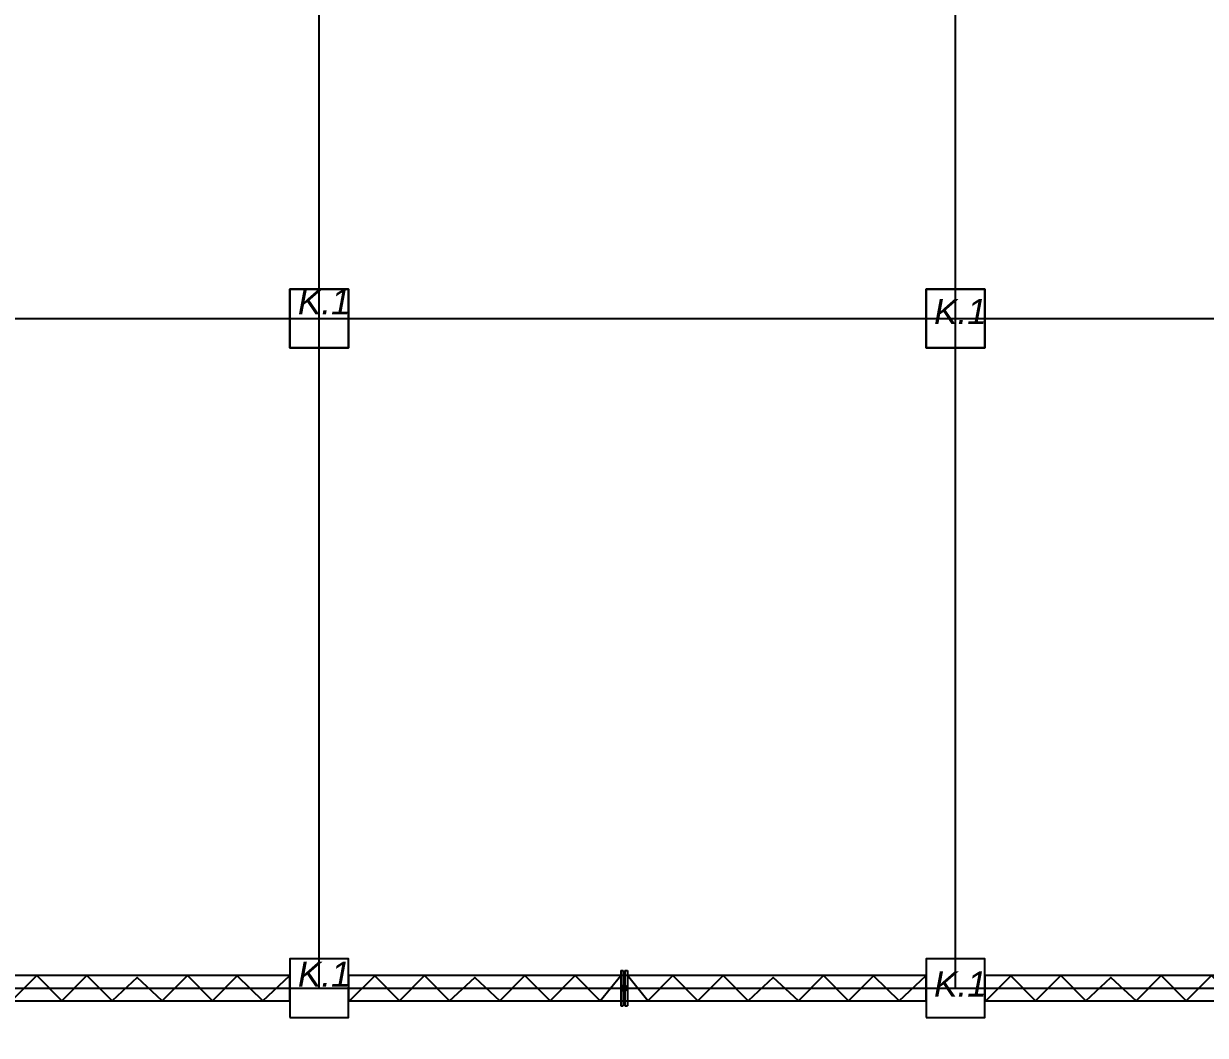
# Model space of a CAD drawing. Header units: centimetres. Extents: x -377343 to 693706, y 194584 to 813780.
# Drawn here: x 170153 to 170859, y 498238 to 498842 of the extents above; entities that cross this region are included whole.
import ezdxf

# ---------------------------------------------------------------- set-up
doc = ezdxf.new("R2010")
doc.units = ezdxf.units.CM
doc.layers.add('pintu', color=235, linetype='Continuous')
doc.layers.add('PIPA', color=11, linetype='Continuous')
doc.styles.get("Standard").update_dxf_attribs({"font": 'arial.ttf'})

msp = doc.modelspace()

# ---------------------------------------------------------------- linework, layer by layer
at = {"layer": 'pintu'}
for p, q in [((170329.542, 498266.204), (170329.542, 500283.704)), ((170709.542, 498266.204), (170709.542, 500283.704)), ((169552.042, 498666.204), (171487.042, 498666.204)), ((170509.608, 498276.704), (170509.608, 498255.704)), ((170509.608, 498276.704), (170511.108, 498276.704)), ((170511.108, 498276.704), (170511.108, 498255.704)), ((170512.108, 498276.704), (170512.108, 498255.704)), ((170512.108, 498276.704), (170512.108, 498255.704)), ((170512.108, 498276.704), (170513.608, 498276.704)), ((170513.608, 498276.704), (170513.608, 498255.704)), ((170280.54, 498273.562), (170295.949, 498258.704)), ((170295.949, 498258.704), (170312.042, 498273.704)), ((170362.676, 498273.562), (170347.042, 498257.973)), ((170660.54, 498273.562), (170675.949, 498258.704)), ((170675.949, 498258.704), (170692.042, 498273.704)), ((170742.676, 498273.562), (170727.042, 498257.973)), ((169552.042, 498266.204), (171487.042, 498266.204)), ((170511.108, 498266.204), (170512.108, 498266.204)), ((170509.608, 498255.704), (170511.108, 498255.704)), ((170512.108, 498255.704), (170513.608, 498255.704))]:
    msp.add_line(p, q, dxfattribs=at)
for points in [[(170347.042, 498648.704), (170312.042, 498648.704), (170312.042, 498683.704), (170347.042, 498683.704)], [(170312.042, 498648.704), (170347.042, 498648.704), (170347.042, 498683.704), (170312.042, 498683.704)], [(170727.042, 498648.704), (170692.042, 498648.704), (170692.042, 498683.704), (170727.042, 498683.704)], [(170692.042, 498648.704), (170727.042, 498648.704), (170727.042, 498683.704), (170692.042, 498683.704)], [(170312.042, 498248.704), (170347.042, 498248.704), (170347.042, 498283.704), (170312.042, 498283.704)], [(170692.042, 498248.704), (170727.042, 498248.704), (170727.042, 498283.704), (170692.042, 498283.704)], [(169967.042, 498258.704), (170312.042, 498258.704), (170312.042, 498273.704), (169967.042, 498273.704)], [(170347.042, 498258.704), (170692.042, 498258.704), (170692.042, 498273.704), (170347.042, 498273.704)], [(170511.108, 498267.591), (170510.476, 498267.591), (170510.476, 498264.817), (170511.108, 498264.817)], [(170512.108, 498267.591), (170512.741, 498267.591), (170512.741, 498264.817), (170512.108, 498264.817)], [(170727.042, 498258.704), (171072.042, 498258.704), (171072.042, 498273.704), (170727.042, 498273.704)]]:
    msp.add_lwpolyline(points, close=True, dxfattribs=at)
for points in [[(170280.54, 498273.562), (170265.775, 498258.704), (170250.775, 498273.704), (170235.775, 498258.704), (170220.775, 498272.621), (170205.775, 498258.704), (170190.775, 498273.704), (170175.775, 498258.704), (170160.775, 498273.704), (170145.775, 498258.704), (170133.608, 498273.704)], [(170362.676, 498273.562), (170377.442, 498258.704), (170392.442, 498273.704), (170407.442, 498258.704), (170422.442, 498272.621), (170437.442, 498258.704), (170452.442, 498273.704), (170467.442, 498258.704), (170482.442, 498273.704), (170497.442, 498258.704), (170509.608, 498273.704)], [(170660.54, 498273.562), (170645.775, 498258.704), (170630.775, 498273.704), (170615.775, 498258.704), (170600.775, 498272.621), (170585.775, 498258.704), (170570.775, 498273.704), (170555.775, 498258.704), (170540.775, 498273.704), (170525.775, 498258.704), (170513.608, 498273.704)], [(170742.676, 498273.562), (170757.442, 498258.704), (170772.442, 498273.704), (170787.442, 498258.704), (170802.442, 498272.621), (170817.442, 498258.704), (170832.442, 498273.704), (170847.442, 498258.704), (170862.442, 498273.704), (170877.442, 498258.704), (170889.608, 498273.704)]]:
    msp.add_lwpolyline(points, dxfattribs=at)
at = {"layer": 'PIPA', "lineweight": 35, "extrusion": (0, 0.816497, 0.57735), "elevation": 193451.324}
msp.add_lwpolyline([(-421704.212, -325591.681), (-159560.265, -63447.734), (377343.333, -600351.331), (-158232.47, -1135927.133), (-693706.405, -600453.199), (-454216.825, -360963.619)], dxfattribs=at)

# ---------------------------------------------------------------- texts
at = {"layer": 'pintu', "char_height": 15, "attachment_point": 1}
for insert in [(170316.779, 498683.686), (170696.779, 498677.835), (170316.779, 498282.03), (170696.779, 498276.18)]:
    msp.add_mtext_dynamic_manual_height_columns('{\\fArial|b0|i1|c0|p34;K.1}', width=159.09775, gutter_width=12.5, heights=[0], dxfattribs=dict(at, insert=insert))

doc.saveas('drawing.dxf')
